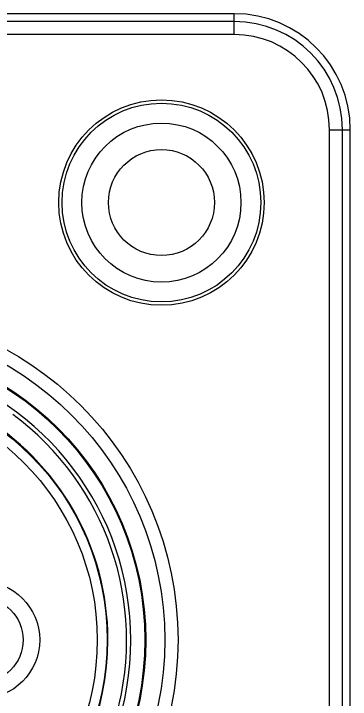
# Model space of a CAD drawing. Header units: millimetres. Extents: x 0 to 420, y 0 to 297.
# Drawn here: x 349.91 to 360.07, y 75.22 to 95.92 of the extents above; entities that cross this region are included whole.
import ezdxf

# ---------------------------------------------------------------- set-up
doc = ezdxf.new("R2010")
doc.units = ezdxf.units.MM
doc.header["$LTSCALE"] = 23.1
doc.layers.get('0').update_dxf_attribs({"linetype": 'CONTINUOUS'})
for name, color, linetype in [('AUSFORMSCHRAEGEN', 7, 'CONTINUOUS'), ('BEZUGSACHSEN', 7, 'CONTINUOUS'), ('RUNDUNGEN', 7, 'CONTINUOUS')]:
    doc.layers.add(name, color=color, linetype=linetype)

msp = doc.modelspace()

# ---------------------------------------------------------------- linework, layer by layer
at = {"color": 7, "linetype": 'CONTINUOUS'}
for radius, start, end in [(8.45, 137.21904, 53.58455), (7.885, 0, 59.58679)]:
    msp.add_arc((344.8686, 77.0156), radius, start, end, dxfattribs=at)
at = {"layer": 'AUSFORMSCHRAEGEN', "color": 7, "linetype": 'CONTINUOUS'}
for p, q in [((356.5686, 95.9156), (333.1686, 95.9156)), ((360.0686, 64.0156), (360.0686, 92.4156))]:
    msp.add_line(p, q, dxfattribs=at)
msp.add_arc((356.5686, 92.4156), 3.5, 0, 90, dxfattribs=at)
at = {"layer": 'BEZUGSACHSEN', "color": 7, "linetype": 'CONTINUOUS'}
for centre, radius in [((354.3686, 90.2156), 2.4), ((354.3686, 90.2156), 1.6), ((344.8686, 77.0156), 9)]:
    msp.add_circle(centre, radius, dxfattribs=at)
at = {"layer": 'BEZUGSACHSEN', "color": 9, "linetype": 'CONTINUOUS'}
msp.add_circle((344.8686, 77.0156), 9.0265, dxfattribs=at)
at = {"layer": 'BEZUGSACHSEN', "color": 7, "linetype": 'CONTINUOUS'}
msp.add_arc((344.8686, 77.0156), 7.885, 180, 360, dxfattribs=at)
at = {"layer": 'RUNDUNGEN', "color": 9, "linetype": 'CONTINUOUS'}
for p, q in [((356.5686, 95.2877), (356.5686, 95.9156)), ((356.5686, 95.6799), (333.1686, 95.6799)), ((356.5686, 95.2877), (347.1643, 95.2877)), ((359.4407, 64.0156), (359.4407, 92.4156)), ((359.4407, 92.4156), (360.0686, 92.4156)), ((359.8329, 64.0156), (359.8329, 92.4156))]:
    msp.add_line(p, q, dxfattribs=at)
for centre, radius in [((354.3686, 90.2156), 3.1), ((344.8686, 77.0156), 10), ((344.8686, 77.0156), 7.562), ((348.9186, 77.0156), 1.775)]:
    msp.add_circle(centre, radius, dxfattribs=at)
at = {"layer": 'RUNDUNGEN', "color": 7, "linetype": 'CONTINUOUS'}
for centre, radius in [((354.3686, 90.2156), 3), ((344.8686, 77.0156), 9.6), ((344.8686, 77.0156), 7.862), ((348.9186, 77.0156), 1.275)]:
    msp.add_circle(centre, radius, dxfattribs=at)
at = {"layer": 'RUNDUNGEN', "color": 9, "linetype": 'CONTINUOUS'}
for radius in [3.2643, 2.8721]:
    msp.add_arc((356.5686, 92.4156), radius, 0, 90, dxfattribs=at)
at = {"layer": 'RUNDUNGEN', "color": 7, "linetype": 'CONTINUOUS'}
msp.add_arc((344.8686, 77.0156), 8.575, 136.32521, 74.49198, dxfattribs=at)

doc.saveas('drawing.dxf')
